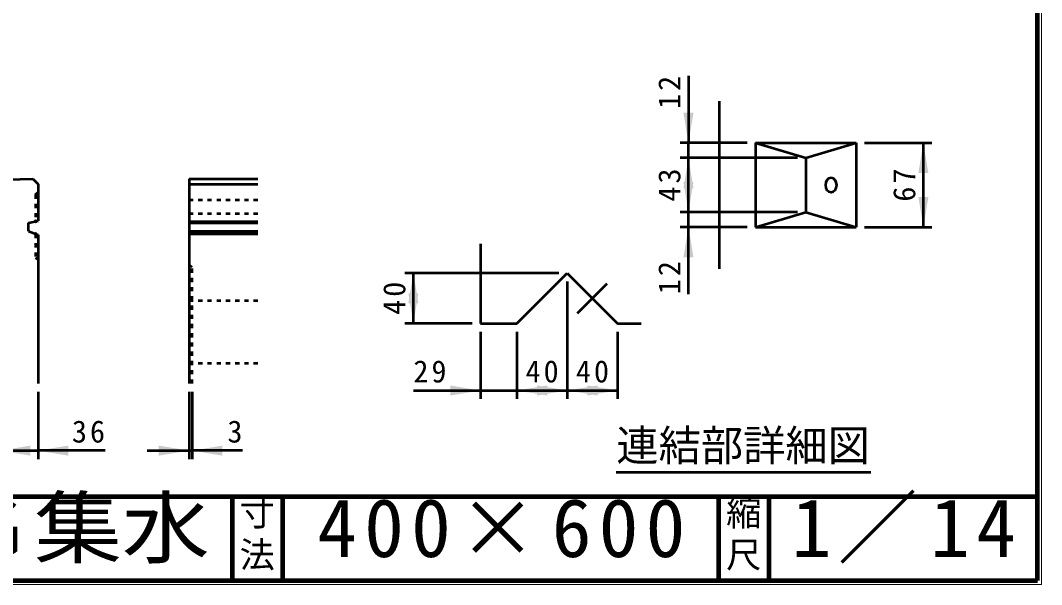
# Model space of a CAD drawing. Units: millimetres, scale not verified, with parts at other scales. Extents: x 100 to 4105, y 100 to 2870.
# Drawn here: x 2888 to 4105, y 100 to 773 of the extents above; entities that cross this region are included whole.
import ezdxf
from ezdxf.enums import TextEntityAlignment as Align

# ---------------------------------------------------------------- set-up
doc = ezdxf.new("R2010")
doc.units = ezdxf.units.MM
doc.header["$LTSCALE"] = 5
doc.header["$PDMODE"] = 32
doc.header["$PDSIZE"] = 2.5
doc.linetypes.add('USER1', pattern=[2.2, 1, -1.2])
doc.linetypes.add('USER2', pattern=[13.4, 10, -1.2, 1, -1.2])
doc.layers.add('V-nasSTD', color=7, linetype='Continuous', lineweight=35)
doc.styles.add('ＭＳ ゴシック', font='')
doc.styles.get('ＭＳ ゴシック').set_extended_font_data('MS Gothic')

msp = doc.modelspace()

# ---------------------------------------------------------------- hatches: boundary and pattern name
at = {"layer": 'V-nasSTD'}
for points in [[(3678.047, 662.688), (3684.047, 626.688), (3690.047, 662.688)], [(3970.047, 590.688), (3964.047, 626.688), (3958.047, 590.688)], [(3690.047, 572.688), (3684.047, 608.688), (3678.047, 572.688)], [(3678.047, 580.188), (3684.047, 544.188), (3690.047, 580.188)], [(3958.047, 562.188), (3964.047, 526.188), (3970.047, 562.188)], [(3690.047, 490.188), (3684.047, 526.188), (3678.047, 490.188)], [(3362.138, 435.41), (3356.138, 471.41), (3350.138, 435.41)], [(3350.138, 447.41), (3356.138, 411.41), (3362.138, 447.41)], [(3400.138, 325.41), (3436.138, 331.41), (3400.138, 337.41)], [(3515.638, 337.41), (3479.638, 331.41), (3515.638, 325.41)], [(3503.638, 325.41), (3539.638, 331.41), (3503.638, 337.41)], [(3575.638, 337.41), (3539.638, 331.41), (3575.638, 325.41)], [(3563.638, 325.41), (3599.638, 331.41), (3563.638, 337.41)], [(2899.673, 265.741), (2863.673, 259.741), (2899.673, 253.741)], [(2944.673, 265.741), (2908.673, 259.741), (2944.673, 253.741)], [(3052.673, 253.741), (3088.673, 259.741), (3052.673, 265.741)], [(3128.423, 265.741), (3092.423, 259.741), (3128.423, 253.741)]]:
    msp.add_hatch(color=256, dxfattribs=at).paths.add_polyline_path(points)

# ---------------------------------------------------------------- linework, layer by layer
at = {"layer": 'V-nasSTD', "lineweight": 100}
for p, q in [((4100, 105), (4100, 2865)), ((105, 205), (4100, 205)), ((105, 205), (4100, 205)), ((3140, 205), (3140, 105)), ((3200, 205), (3200, 105)), ((3720, 205), (3720, 105)), ((3780, 205), (3780, 105)), ((105, 105), (4100, 105)), ((105, 105), (4100, 105))]:
    msp.add_line(p, q, dxfattribs=at)
at = {"layer": 'V-nasSTD', "lineweight": 50}
for p, q in [((3684.047, 706.688), (3684.047, 626.688)), ((3720.547, 676.438), (3720.547, 476.438)), ((3754.047, 626.688), (3674.047, 626.688)), ((3684.047, 608.688), (3684.047, 626.688)), ((3764.047, 626.688), (3764.047, 526.188)), ((3764.047, 626.688), (3884.047, 626.688)), ((3764.047, 626.688), (3824.047, 608.688)), ((3824.047, 608.688), (3884.047, 626.688)), ((3884.047, 626.688), (3884.047, 526.188)), ((3894.047, 626.688), (3974.047, 626.688)), ((3964.047, 526.188), (3964.047, 626.688)), ((3814.047, 608.688), (3674.047, 608.688)), ((3684.047, 544.188), (3684.047, 608.688)), ((3824.047, 608.688), (3824.047, 544.188)), ((2602.423, 577.491), (2902.423, 583.741)), ((2902.423, 583.741), (2908.673, 577.491)), ((2908.673, 577.491), (2908.673, 533.76)), ((3088.673, 583.741), (3170.673, 583.741)), ((3088.673, 583.741), (3088.673, 339.741)), ((3088.673, 577.491), (3170.673, 577.491)), ((3814.047, 544.188), (3674.047, 544.188)), ((3684.047, 526.188), (3684.047, 544.188)), ((3764.047, 526.188), (3824.047, 544.188)), ((3824.047, 544.188), (3884.047, 526.188)), ((2897.423, 531.241), (2908.673, 533.76)), ((2897.423, 521.241), (2897.423, 531.241)), ((3088.673, 533.116), (3170.673, 533.116)), ((3088.673, 531.241), (3170.673, 531.241)), ((3754.047, 526.188), (3674.047, 526.188)), ((3684.047, 446.188), (3684.047, 526.188)), ((3764.047, 526.188), (3884.047, 526.188)), ((3894.047, 526.188), (3974.047, 526.188)), ((2897.423, 521.241), (2908.673, 517.044)), ((2908.673, 517.044), (2908.673, 339.741)), ((3088.673, 521.241), (3170.673, 521.241)), ((3088.673, 518.116), (3170.673, 518.116)), ((3436.138, 506.41), (3436.138, 411.41)), ((3529.638, 471.41), (3346.138, 471.41)), ((3356.138, 411.41), (3356.138, 471.41)), ((3479.638, 411.41), (3539.638, 471.41)), ((3539.638, 471.41), (3599.638, 411.41)), ((3539.638, 461.41), (3539.638, 321.41)), ((3426.138, 411.41), (3346.138, 411.41)), ((3436.138, 411.41), (3479.638, 411.41)), ((3599.638, 411.41), (3627.638, 411.41)), ((3436.138, 401.41), (3436.138, 321.41)), ((3479.638, 401.41), (3479.638, 321.41)), ((3599.638, 401.41), (3599.638, 321.41)), ((2908.673, 329.741), (2908.673, 249.741)), ((3088.673, 329.741), (3088.673, 249.741)), ((3092.423, 329.741), (3092.423, 249.741)), ((3356.138, 331.41), (3436.138, 331.41)), ((3436.138, 331.41), (3479.638, 331.41)), ((3479.638, 331.41), (3539.638, 331.41)), ((3539.638, 331.41), (3599.638, 331.41)), ((2863.673, 259.741), (2908.673, 259.741)), ((2988.673, 259.741), (2908.673, 259.741)), ((3038.673, 259.741), (3088.673, 259.741)), ((3088.673, 259.741), (3092.423, 259.741)), ((3152.423, 259.741), (3092.423, 259.741)), ((3598.038, 233.956), (3901.446, 233.956))]:
    msp.add_line(p, q, dxfattribs=at)
at = {"layer": 'V-nasSTD', "linetype": 'USER1', "lineweight": 50}
for p, q in [((2905.798, 564.991), (2908.673, 567.866)), ((2905.798, 564.991), (2905.798, 533.116)), ((3088.673, 558.741), (3170.673, 558.741)), ((3088.673, 542.491), (3170.673, 542.491)), ((2905.798, 518.116), (2905.798, 489.991)), ((2905.798, 489.991), (2908.673, 487.116)), ((3088.673, 481.241), (3092.423, 478.741)), ((3092.423, 339.741), (3092.423, 478.741)), ((3088.673, 451.241), (3092.423, 453.741)), ((3088.673, 438.741), (3170.673, 438.741)), ((3170.673, 363.741), (3088.673, 363.741))]:
    msp.add_line(p, q, dxfattribs=at)
at = {"layer": 'V-nasSTD', "linetype": 'USER2', "lineweight": 50}
msp.add_line((3551.96, 423.732), (3587.316, 459.087), dxfattribs=at)
at = {"layer": 'V-nasSTD', "lineweight": 13}
msp.add_lwpolyline([(100, 100), (100, 2870), (4105, 2870), (4105, 100)], close=True, dxfattribs=at)
at = {"layer": 'V-nasSTD', "lineweight": 50}
msp.add_ellipse((3854.047, 576.438), major_axis=(0, 9), ratio=0.707107, dxfattribs=at)
at = {"layer": 'V-nasSTD'}
for p in [(2905.798, 533.116), (2905.798, 518.116)]:
    msp.add_point(p, dxfattribs=at)

# ---------------------------------------------------------------- texts
at = {"layer": 'V-nasSTD', "style": 'ＭＳ ゴシック'}
for s, height, p in [('3', 26.39, (3134.423, 295.741)), ('連結部詳細図', 36.95, (3598.038, 284.356)), ('寸', 30.79, (3148.982, 200.999)), ('縮', 30.79, (3728.982, 200.999)), ('法', 30.79, (3148.976, 151.01)), ('尺', 30.79, (3728.976, 151.01))]:
    msp.add_text(s, height=height, dxfattribs=at).set_placement(p, align=Align.TOP_LEFT)
at = {"layer": 'V-nasSTD', "style": 'ＭＳ ゴシック', "width": 1.1}
msp.add_text('ユニロードⅡ ＬＳＧ集水', height=69.65, dxfattribs=at).set_placement((1911.5, 202.47), align=Align.TOP_LEFT)
at = {"layer": 'V-nasSTD', "char_height": 26.39, "attachment_point": 1, "rotation": 90, "style": 'ＭＳ ゴシック'}
for s, insert in [('\\T1.2;12', (3648.047, 667.088)), ('\\T1.2;43', (3648.047, 556.638)), ('\\T1.2;67', (3928.047, 556.638)), ('\\T1.2;12', (3648.047, 446.188)), ('\\T1.2;40', (3320.138, 421.61))]:
    msp.add_mtext(s, dxfattribs=dict(at, insert=insert))
at = {"layer": 'V-nasSTD', "attachment_point": 1, "style": 'ＭＳ ゴシック'}
for s, insert, char_height in [('\\T1.2;29', (3356.138, 367.41), 26.39), ('\\T1.2;40', (3489.838, 367.41), 26.39), ('\\T1.2;40', (3549.838, 367.41), 26.39), ('\\T1.2;36', (2949.073, 295.741), 26.39), ('\\T1.16;1／14', (3807.033, 202.582), 69.65), ('\\T1.18;400×600', (3241.581, 202.508), 69.65)]:
    msp.add_mtext(s, dxfattribs=dict(at, insert=insert, char_height=char_height))

doc.saveas('drawing.dxf')
